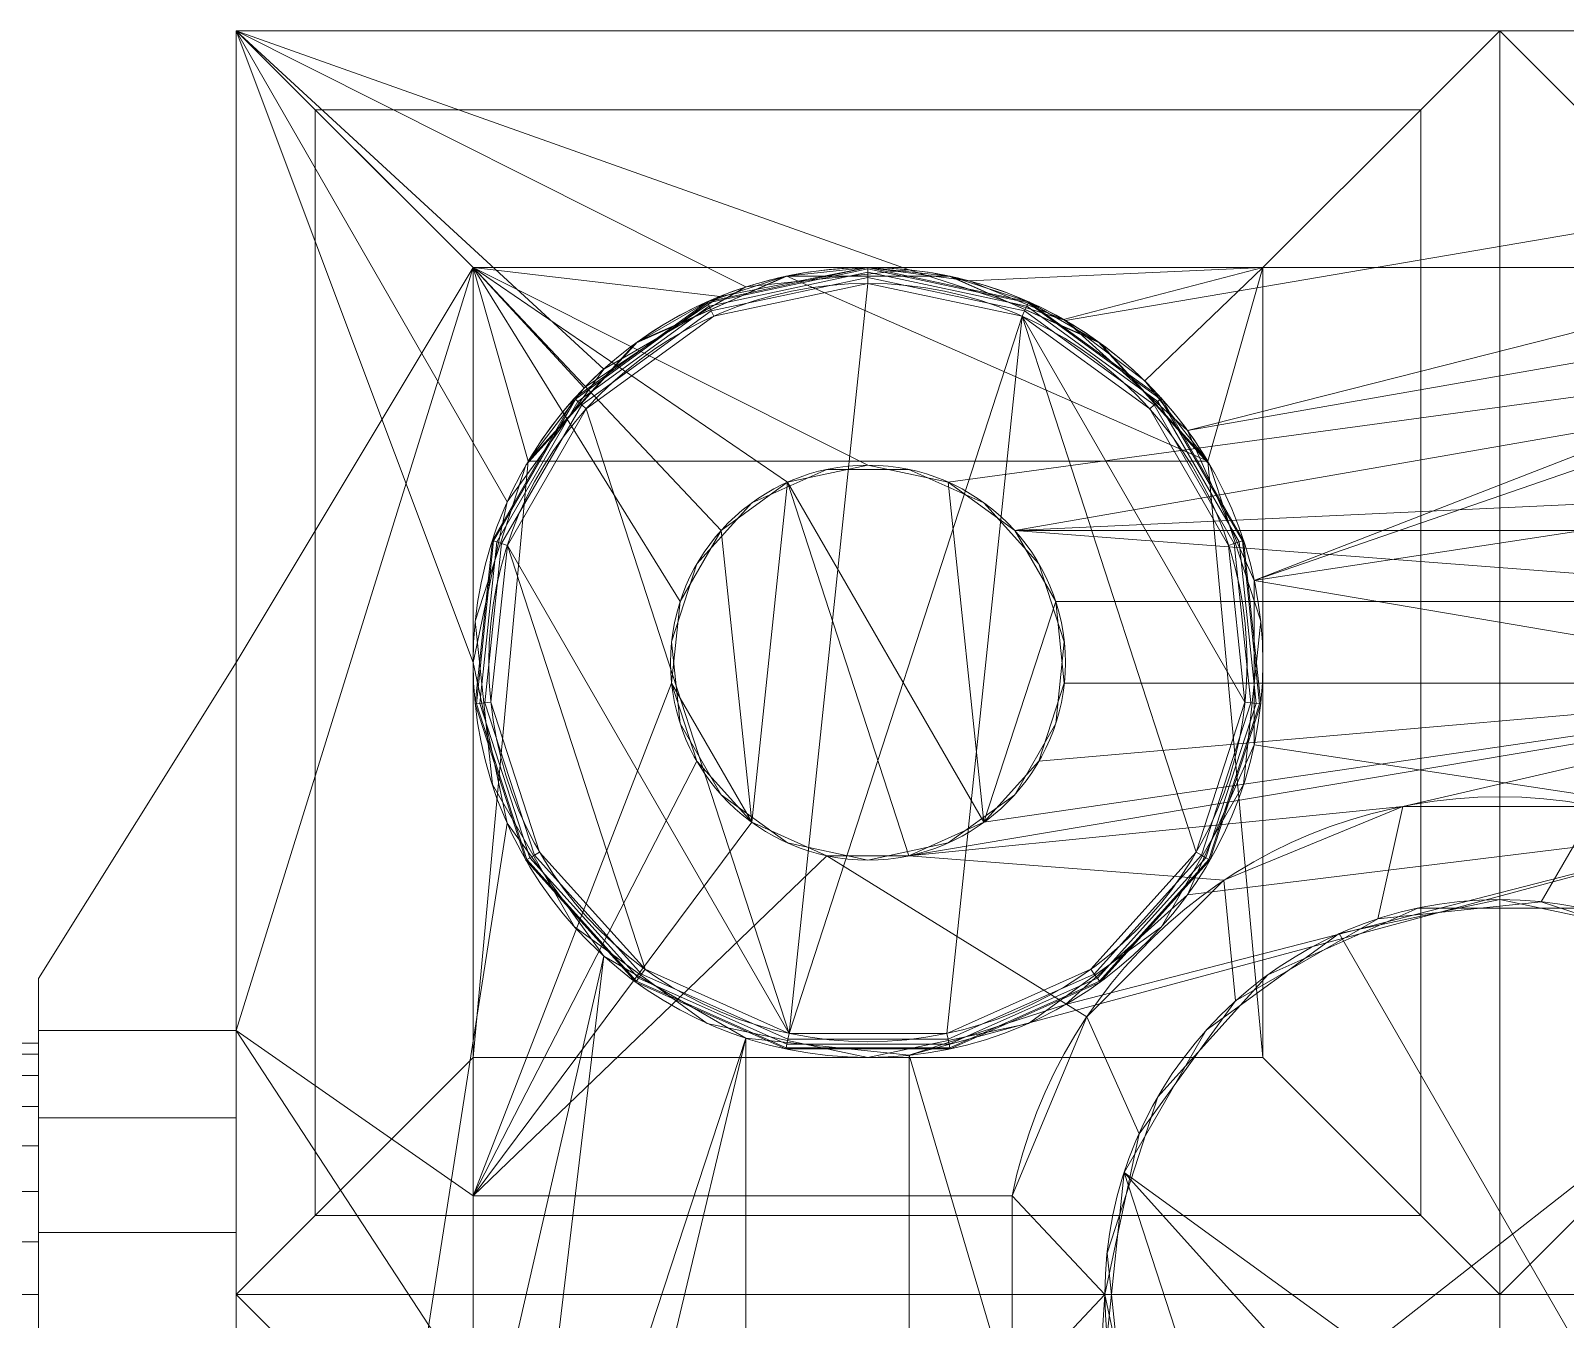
# Model space of a CAD drawing. Header units: millimetres. Extents: x -7.6 to 23.6, y 0 to 40.
# Drawn here: x -1.3 to 8.41, y 31.84 to 40 of the extents above; entities that cross this region are included whole.
import ezdxf

# ---------------------------------------------------------------- set-up
doc = ezdxf.new("R2010")
doc.units = ezdxf.units.MM
doc.layers.add('1', color=7, linetype='CONTINUOUS', true_color=0xffffff)

msp = doc.modelspace()

# ---------------------------------------------------------------- linework, layer by layer
at = {"layer": '1', "color": 253, "linetype": 'CONTINUOUS', "lineweight": 13}
for p, q in [((0, 40, 3.2), (0, 40)), ((0, 40, 3.2), (0, 24, 3.2)), ((16, 40, 3.2), (0, 40, 3.2)), ((16, 40), (0, 40)), ((0, 40), (0, 36)), ((1.5, 38.5, 2.2), (1.5, 38.5)), ((14.5, 38.5), (1.5, 38.5)), ((14.5, 38.5, 2.2), (1.5, 38.5, 2.2)), ((1.5, 38.5), (1.5, 32.625)), ((1.5, 38.5, 2.2), (1.5, 32.625, 2.2)), ((0, 36, 2.2), (-1.25, 34, 2.2)), ((0, 36), (-1.25, 34)), ((0, 36, 2.2), (0, 36)), ((0, 33.6703, 2.2), (0, 36, 2.2)), ((-1.25, 34, 2.2), (-1.25, 34)), ((-1.25, 34, 2.2), (-1.25, 33.6703, 2.2)), ((-1.25, 34), (-1.25, 33.6703)), ((0, 33.6703, 2.2), (-1.25, 33.6703, 2.2)), ((0, 33.6703), (-1.25, 33.6703)), ((0, 30.3297), (0, 33.6703)), ((1.5, 32.625), (4.9126, 32.625)), ((1.5, 32.625, 2.2), (4.9126, 32.625, 2.2)), ((1.5, 32.625, 2.2), (1.5, 32.625)), ((4.9126, 32.625, 2.2), (4.9126, 32.625))]:
    msp.add_line(p, q, dxfattribs=at)
at = {"layer": '1', "color": 30, "linetype": 'CONTINUOUS', "lineweight": 13}
for p, q in [((8, 40, 4.9812), (0, 40, 4.9812)), ((0, 40, 4.9812), (0, 40, 3.6)), ((0, 32, 9.6), (0, 40, 4.9812)), ((8, 40, 3.6), (0, 40, 3.6)), ((0, 40, 3.6), (0, 32, 3.6)), ((16, 40, 4.9812), (8, 40, 4.9812)), ((8, 40, 4.9812), (8, 40, 3.6)), ((8, 32, 9.6), (8, 40, 4.9812)), ((16, 40, 3.6), (8, 40, 3.6)), ((8, 40, 3.6), (8, 32, 3.6)), ((8, 40, 4.9812), (8, 40, 3.6)), ((8, 32, 9.6), (8, 40, 4.9812)), ((8, 32, 3.6), (8, 40, 3.6)), ((0.5, 39.5, 3.6), (7.5, 39.5, 3.6)), ((0.5, 32.5, 3.6), (0.5, 39.5, 3.6)), ((0.5, 32.5, 3.2), (0.5, 39.5, 3.2)), ((0.5, 39.5, 3.2), (7.5, 39.5, 3.2)), ((0.5, 39.5, 3.6), (0.5, 39.5, 3.2)), ((7.5, 39.5, 3.6), (7.5, 32.5, 3.6)), ((7.5, 39.5, 3.6), (7.5, 39.5, 3.2)), ((7.5, 39.5, 3.2), (7.5, 32.5, 3.2)), ((1.5, 33.5, 7.5793), (1.5, 38.5, 4.6925)), ((1.5, 38.5, 4.6925), (1.5, 38.5, 3.2)), ((1.5, 38.5, 3.2), (1.5, 33.5, 3.2)), ((4, 38.5, 4.6925), (1.5, 38.5, 4.6925)), ((6.5, 38.5, 3.2), (1.5, 38.5, 3.2)), ((6.5, 38.5, 4.6925), (4, 38.5, 4.6925)), ((6.5, 33.5, 7.5793), (6.5, 38.5, 4.6925)), ((6.5, 38.5, 4.6925), (6.5, 38.5, 3.2)), ((6.5, 38.5, 3.2), (6.5, 33.5, 3.2)), ((6.1507, 37.2746, 5.4), (1.8493, 37.2746, 5.4)), ((1.5, 33.5, 3.2), (1.5, 33.5, 7.5793)), ((6.5, 33.5, 7.5793), (1.5, 33.5, 7.5793)), ((6.5, 33.5, 3.2), (1.5, 33.5, 3.2)), ((6.5, 33.5, 3.2), (6.5, 33.5, 7.5793)), ((7.5, 32.5, 3.6), (0.5, 32.5, 3.6)), ((0.5, 32.5, 3.6), (0.5, 32.5, 3.2)), ((7.5, 32.5, 3.2), (0.5, 32.5, 3.2)), ((7.5, 32.5, 3.6), (7.5, 32.5, 3.2)), ((16, 32, 9.6), (0, 32, 9.6)), ((0, 32, 9.6), (0, 32, 6.4)), ((16, 32, 6.4), (0, 32, 6.4)), ((0, 32, 9.6), (0, 0, 9.6)), ((0, 32, 6.4), (0, 0, 6.4)), ((8, 32, 9.6), (0, 32, 9.6)), ((0, 32, 3.6), (0, 32, 9.6)), ((0, 32, 3.6), (8, 32, 3.6)), ((16, 32, 6.4), (0, 32, 6.4)), ((0, 32, 6.4), (0, 32, 3.2)), ((16, 32, 3.2), (0, 32, 3.2)), ((0, 32, 6.4), (0, 0, 6.4)), ((0, 32, 3.2), (0, 0, 3.2)), ((16, 32, 9.6), (8, 32, 9.6)), ((8, 32, 3.6), (8, 32, 9.6)), ((8, 32, 3.6), (16, 32, 3.6)), ((8, 32, 3.6), (8, 32, 9.6))]:
    msp.add_line(p, q, dxfattribs=at)
at = {"layer": '1', "color": 253, "linetype": 'CONTINUOUS', "lineweight": 13}
for centre, radius in [((4, 36, 3.2), 2.5), ((4, 36, 5), 2.4), ((4, 36, 3.75), 1.25), ((4, 36, 2.2), 1.25), ((8, 32, 2.2), 2.5)]:
    msp.add_circle(centre, radius, dxfattribs=at)
at = {"layer": '1', "color": 253, "linetype": 'CONTINUOUS', "lineweight": 13, "extrusion": (0, 0, -1)}
for centre in [(-4, 36, -4.9), (-8, 32)]:
    msp.add_circle(centre, 2.5, dxfattribs=at)
at = {"layer": '1', "color": 253, "linetype": 'CONTINUOUS', "lineweight": 13, "extrusion": (1, 0, 0)}
msp.add_circle((32, 1.1, -1.25), 1.6, dxfattribs=at)
at = {"layer": '1', "color": 30, "linetype": 'CONTINUOUS', "lineweight": 13, "extrusion": (0, 0, -1)}
msp.add_arc((-4, 36, -5.4), 2.5, 30.65353, 149.34647, dxfattribs=at)
at = {"layer": '1', "color": 253, "linetype": 'CONTINUOUS', "lineweight": 13, "extrusion": (0, 0, -1)}
for centre in [(-8, 32, -2.2), (-8, 32)]:
    msp.add_arc(centre, 3.15, 11.44415, 168.55585, dxfattribs=at)
at = {"layer": '1', "color": 253, "linetype": 'CONTINUOUS', "lineweight": 13, "extrusion": (-1, 0, 0)}
for start, end in [(213.36701, 326.63299), (33.36701, 146.63299)]:
    msp.add_arc((-32, 1.1, 1.25), 2, start, end, dxfattribs=at)
at = {"layer": '1', "color": 253, "linetype": 'CONTINUOUS', "lineweight": 13, "extrusion": (-1, -2.1684e-16, 0)}
for start, end in [(33.36701, 146.63299), (213.36701, 326.63299)]:
    msp.add_arc((-32, 1.1), 2, start, end, dxfattribs=at)
at = {"layer": '1', "color": 30, "linetype": 'CONTINUOUS', "lineweight": 13, "extrusion": (0, 0.5, 0.866025)}
for start_param, end_param in [(0, 1.035791), (5.247394, 6.283185)]:
    msp.add_ellipse((4, 36, 6.1359), major_axis=(0, 2.5, -1.4434), ratio=0.866025, start_param=start_param, end_param=end_param, dxfattribs=at)
at = {"layer": '1', "color": 253, "linetype": 'CONTINUOUS', "lineweight": 13}
for points in [[(0, 40, 3.2), (0, 36, 2.2), (0, 33.6703, 2.2), (0, 33.1178, 2.7585)], [(0, 33.1178, 2.7585), (0, 32.3928, 3.061), (0, 40, 3.2)], [(0, 32.3928, 3.061), (0, 31.6072, 3.061), (0, 24, 3.2), (0, 40, 3.2)], [(0, 40, 3.2), (0, 40), (0, 36), (0, 36, 2.2)], [(0, 36), (0, 40), (1.5, 38.5)], [(14.5, 38.5), (1.5, 38.5), (0, 40), (16, 40)], [(0, 40), (0, 40, 3.2), (16, 40, 3.2), (16, 40)], [(0, 40, 3.2), (1.7161, 37.0168, 3.2), (2.3272, 37.8579, 3.2)], [(0, 40, 3.2), (3.2275, 38.3776, 3.2), (4.2613, 38.4863, 3.2)], [(0, 40, 3.2), (1.5, 36, 3.2), (1.7161, 37.0168, 3.2)], [(4.2613, 38.4863, 3.2), (5.25, 38.1651, 3.2), (16, 40, 3.2), (0, 40, 3.2)], [(1.7161, 34.9832, 3.2), (1.5, 36, 3.2), (0, 40, 3.2), (0, 24, 3.2)], [(2.3272, 37.8579, 3.2), (3.2275, 38.3776, 3.2), (0, 40, 3.2)], [(5.25, 38.1651, 3.2), (6.0225, 37.4695, 3.2), (16, 40, 3.2)], [(11.2275, 38.3776, 3.2), (16, 40, 3.2), (6.0225, 37.4695, 3.2)], [(1.5, 38.5), (0, 33.6703), (0, 36)], [(0, 33.6703), (1.5, 38.5), (1.5, 32.625)], [(14.5, 38.5), (14.5, 38.5, 2.2), (1.5, 38.5, 2.2), (1.5, 38.5)], [(1.5, 38.5, 2.2), (4, 37.25, 2.2), (3.4916, 37.1419, 2.2)], [(3.4916, 37.1419, 2.2), (3.0711, 36.8364, 2.2), (1.5, 38.5, 2.2)], [(3.0711, 36.8364, 2.2), (2.8112, 36.3863, 2.2), (1.5, 38.5, 2.2)], [(4.5084, 37.1419, 2.2), (4, 37.25, 2.2), (1.5, 38.5, 2.2), (14.5, 38.5, 2.2)], [(2.8112, 36.3863, 2.2), (2.7568, 35.8693, 2.2), (1.5, 32.625, 2.2), (1.5, 38.5, 2.2)], [(1.5, 32.625), (1.5, 38.5), (1.5, 38.5, 2.2), (1.5, 32.625, 2.2)], [(2.9863, 38.2769, 4.9383), (4, 38.4924, 4.9383), (4, 38.5, 4.9), (2.9832, 38.2839, 4.9)], [(2.9951, 38.2571, 4.9707), (4, 38.4707, 4.9707), (4, 38.4924, 4.9383), (2.9863, 38.2769, 4.9383)], [(3.0083, 38.2275, 4.9924), (4, 38.4383, 4.9924), (4, 38.4707, 4.9707), (2.9951, 38.2571, 4.9707)], [(4, 38.4924, 4.9383), (5.0137, 38.2769, 4.9383), (5.0168, 38.2839, 4.9), (4, 38.5, 4.9)], [(4, 38.4707, 4.9707), (5.0049, 38.2571, 4.9707), (5.0137, 38.2769, 4.9383), (4, 38.4924, 4.9383)], [(4, 38.4383, 4.9924), (4.9917, 38.2275, 4.9924), (5.0049, 38.2571, 4.9707), (4, 38.4707, 4.9707)], [(14.5, 38.5, 2.2), (4.9289, 36.8364, 2.2), (4.5084, 37.1419, 2.2)], [(4.9289, 36.8364, 2.2), (14.5, 38.5, 2.2), (12, 37.25, 2.2), (11.4916, 37.1419, 2.2)], [(4, 38.4, 5), (3.0238, 38.1925, 5), (2.2165, 37.6059, 5), (3.501, 33.6524, 5)], [(2.5305, 38.0225, 3.2), (2.5305, 38.0225, 4.9), (3.4802, 38.4454, 4.9), (3.4802, 38.4454, 3.2)], [(3.0238, 38.1925, 5), (4, 38.4, 5), (4, 38.4383, 4.9924), (3.0083, 38.2275, 4.9924)], [(3.4802, 38.4454, 3.2), (3.4802, 38.4454, 4.9), (4.5198, 38.4454, 4.9), (4.5198, 38.4454, 3.2)], [(3.501, 33.6524, 5), (4.9762, 38.1925, 5), (4, 38.4, 5)], [(4, 38.4, 5), (4.9762, 38.1925, 5), (4.9917, 38.2275, 4.9924), (4, 38.4383, 4.9924)], [(4.5198, 38.4454, 3.2), (4.5198, 38.4454, 4.9), (5.4695, 38.0225, 4.9), (5.4695, 38.0225, 3.2)], [(6.0225, 37.4695, 3.2), (6.4454, 36.5198, 3.2), (11.2275, 38.3776, 3.2)], [(10.3272, 37.8579, 3.2), (11.2275, 38.3776, 3.2), (6.4454, 36.5198, 3.2)], [(2.1478, 37.6677, 4.9383), (2.9863, 38.2769, 4.9383), (2.9832, 38.2839, 4.9), (2.1421, 37.6728, 4.9)], [(2.1639, 37.6532, 4.9707), (2.9951, 38.2571, 4.9707), (2.9863, 38.2769, 4.9383), (2.1478, 37.6677, 4.9383)], [(5.0049, 38.2571, 4.9707), (5.8361, 37.6532, 4.9707), (5.8522, 37.6677, 4.9383), (5.0137, 38.2769, 4.9383)], [(5.0137, 38.2769, 4.9383), (5.8522, 37.6677, 4.9383), (5.8579, 37.6728, 4.9), (5.0168, 38.2839, 4.9)], [(2.188, 37.6315, 4.9924), (3.0083, 38.2275, 4.9924), (2.9951, 38.2571, 4.9707), (2.1639, 37.6532, 4.9707)], [(2.2165, 37.6059, 5), (3.0238, 38.1925, 5), (3.0083, 38.2275, 4.9924), (2.188, 37.6315, 4.9924)], [(4.9762, 38.1925, 5), (3.501, 33.6524, 5), (4.499, 33.6524, 5)], [(4.499, 33.6524, 5), (5.4107, 34.0584, 5), (6.0785, 34.8, 5), (4.9762, 38.1925, 5)], [(4.9762, 38.1925, 5), (5.7835, 37.6059, 5), (5.812, 37.6315, 4.9924), (4.9917, 38.2275, 4.9924)], [(4.9762, 38.1925, 5), (6.0785, 34.8, 5), (6.3869, 35.7491, 5)], [(6.3869, 35.7491, 5), (6.2825, 36.7416, 5), (5.7835, 37.6059, 5), (4.9762, 38.1925, 5)], [(4.9917, 38.2275, 4.9924), (5.812, 37.6315, 4.9924), (5.8361, 37.6532, 4.9707), (5.0049, 38.2571, 4.9707)], [(1.8349, 37.25, 3.2), (1.8349, 37.25, 4.9), (2.5305, 38.0225, 4.9), (2.5305, 38.0225, 3.2)], [(5.4695, 38.0225, 3.2), (5.4695, 38.0225, 4.9), (6.1651, 37.25, 4.9), (6.1651, 37.25, 3.2)], [(6.4454, 36.5198, 3.2), (9.7161, 37.0168, 3.2), (10.3272, 37.8579, 3.2)], [(1.6296, 36.7702, 4.9383), (2.1478, 37.6677, 4.9383), (2.1421, 37.6728, 4.9), (1.6224, 36.7725, 4.9)], [(1.6502, 36.7635, 4.9707), (2.1639, 37.6532, 4.9707), (2.1478, 37.6677, 4.9383), (1.6296, 36.7702, 4.9383)], [(1.6811, 36.7535, 4.9924), (2.188, 37.6315, 4.9924), (2.1639, 37.6532, 4.9707), (1.6502, 36.7635, 4.9707)], [(1.7175, 36.7416, 5), (2.2165, 37.6059, 5), (2.188, 37.6315, 4.9924), (1.6811, 36.7535, 4.9924)], [(3.501, 33.6524, 5), (2.2165, 37.6059, 5), (1.7175, 36.7416, 5)], [(5.7835, 37.6059, 5), (6.2825, 36.7416, 5), (6.3189, 36.7535, 4.9924), (5.812, 37.6315, 4.9924)], [(5.812, 37.6315, 4.9924), (6.3189, 36.7535, 4.9924), (6.3498, 36.7635, 4.9707), (5.8361, 37.6532, 4.9707)], [(5.8361, 37.6532, 4.9707), (6.3498, 36.7635, 4.9707), (6.3704, 36.7702, 4.9383), (5.8522, 37.6677, 4.9383)], [(5.8522, 37.6677, 4.9383), (6.3704, 36.7702, 4.9383), (6.3776, 36.7725, 4.9), (5.8579, 37.6728, 4.9)], [(1.5137, 36.2613, 3.2), (1.5137, 36.2613, 4.9), (1.8349, 37.25, 4.9), (1.8349, 37.25, 3.2)], [(3.7401, 37.2227, 2.2), (3.7401, 37.2227, 3.75), (3.2653, 37.0113, 3.75), (3.2653, 37.0113, 2.2)], [(4.7347, 34.9887, 3.75), (3.4916, 37.1419, 3.75), (4, 37.25, 3.75), (4.5084, 37.1419, 3.75)], [(4.2599, 37.2227, 2.2), (4.2599, 37.2227, 3.75), (3.7401, 37.2227, 3.75), (3.7401, 37.2227, 2.2)], [(4.7347, 37.0113, 2.2), (4.7347, 37.0113, 3.75), (4.2599, 37.2227, 3.75), (4.2599, 37.2227, 2.2)], [(6.1651, 37.25, 3.2), (6.1651, 37.25, 4.9), (6.4863, 36.2613, 4.9), (6.4863, 36.2613, 3.2)], [(3.0711, 36.8364, 3.75), (3.4916, 37.1419, 3.75), (3.2653, 34.9887, 3.75)], [(4.2599, 34.7773, 3.75), (3.7401, 34.7773, 3.75), (3.2653, 34.9887, 3.75), (3.4916, 37.1419, 3.75)], [(3.4916, 37.1419, 3.75), (4.7347, 34.9887, 3.75), (4.2599, 34.7773, 3.75)], [(4.7347, 34.9887, 3.75), (4.5084, 37.1419, 3.75), (4.9289, 36.8364, 3.75), (5.1888, 36.3863, 3.75)], [(11.4916, 37.1419, 2.2), (11.0711, 36.8364, 2.2), (4.9289, 36.8364, 2.2)], [(6.4454, 36.5198, 3.2), (9.5, 36, 3.2), (9.7161, 37.0168, 3.2)], [(3.2653, 37.0113, 2.2), (3.2653, 37.0113, 3.75), (2.9175, 36.625, 3.75), (2.9175, 36.625, 2.2)], [(5.0825, 36.625, 2.2), (5.0825, 36.625, 3.75), (4.7347, 37.0113, 3.75), (4.7347, 37.0113, 2.2)], [(2.7568, 35.8693, 3.75), (2.8112, 36.3863, 3.75), (3.0711, 36.8364, 3.75), (3.2653, 34.9887, 3.75)], [(11.0711, 36.8364, 2.2), (10.8112, 36.3863, 2.2), (4.9289, 36.8364, 2.2)], [(5.1888, 36.3863, 2.2), (4.9289, 36.8364, 2.2), (10.8112, 36.3863, 2.2)], [(1.5213, 35.7395, 4.9383), (1.6296, 36.7702, 4.9383), (1.6224, 36.7725, 4.9), (1.5137, 35.7387, 4.9)], [(1.5428, 35.7417, 4.9707), (1.6502, 36.7635, 4.9707), (1.6296, 36.7702, 4.9383), (1.5213, 35.7395, 4.9383)], [(1.5751, 35.7451, 4.9924), (1.6811, 36.7535, 4.9924), (1.6502, 36.7635, 4.9707), (1.5428, 35.7417, 4.9707)], [(1.6131, 35.7491, 5), (1.7175, 36.7416, 5), (1.6811, 36.7535, 4.9924), (1.5751, 35.7451, 4.9924)], [(1.7175, 36.7416, 5), (1.6131, 35.7491, 5), (1.9215, 34.8, 5), (2.5893, 34.0584, 5)], [(2.5893, 34.0584, 5), (3.501, 33.6524, 5), (1.7175, 36.7416, 5)], [(6.2825, 36.7416, 5), (6.3869, 35.7491, 5), (6.4249, 35.7451, 4.9924), (6.3189, 36.7535, 4.9924)], [(6.3189, 36.7535, 4.9924), (6.4249, 35.7451, 4.9924), (6.4572, 35.7417, 4.9707), (6.3498, 36.7635, 4.9707)], [(6.3498, 36.7635, 4.9707), (6.4572, 35.7417, 4.9707), (6.4787, 35.7395, 4.9383), (6.3704, 36.7702, 4.9383)], [(6.3704, 36.7702, 4.9383), (6.4787, 35.7395, 4.9383), (6.4863, 35.7387, 4.9), (6.3776, 36.7725, 4.9)], [(2.9175, 36.625, 2.2), (2.9175, 36.625, 3.75), (2.7568, 36.1307, 3.75), (2.7568, 36.1307, 2.2)], [(5.2432, 36.1307, 2.2), (5.2432, 36.1307, 3.75), (5.0825, 36.625, 3.75), (5.0825, 36.625, 2.2)], [(9.7161, 34.9832, 3.2), (9.5, 36, 3.2), (6.4454, 36.5198, 3.2), (6.4454, 35.4802, 3.2)], [(5.1888, 36.3863, 3.75), (5.2432, 35.8693, 3.75), (5.0825, 35.375, 3.75), (4.7347, 34.9887, 3.75)], [(10.8112, 36.3863, 2.2), (10.7568, 35.8693, 2.2), (5.2432, 35.8693, 2.2), (5.1888, 36.3863, 2.2)], [(1.6224, 35.2275, 3.2), (1.6224, 35.2275, 4.9), (1.5137, 36.2613, 4.9), (1.5137, 36.2613, 3.2)], [(6.4863, 36.2613, 3.2), (6.4863, 36.2613, 4.9), (6.3776, 35.2275, 4.9), (6.3776, 35.2275, 3.2)], [(2.7568, 36.1307, 2.2), (2.7568, 36.1307, 3.75), (2.8112, 35.6137, 3.75), (2.8112, 35.6137, 2.2)], [(5.1888, 35.6137, 2.2), (5.1888, 35.6137, 3.75), (5.2432, 36.1307, 3.75), (5.2432, 36.1307, 2.2)], [(0, 33.6703), (-1.25, 33.6703), (-1.25, 34), (0, 36)], [(-1.25, 34), (-1.25, 34, 2.2), (0, 36, 2.2), (0, 36)], [(0, 33.6703, 2.2), (0, 36, 2.2), (-1.25, 34, 2.2), (-1.25, 33.6703, 2.2)], [(1.5, 32.625, 2.2), (2.7568, 35.8693, 2.2), (2.9175, 35.375, 2.2)], [(3.2653, 34.9887, 3.75), (2.9175, 35.375, 3.75), (2.7568, 35.8693, 3.75)], [(7.387, 35.0898, 2.2), (4.2599, 34.7773, 2.2), (10.7568, 35.8693, 2.2)], [(10.7568, 35.8693, 2.2), (4.2599, 34.7773, 2.2), (4.7347, 34.9887, 2.2)], [(4.7347, 34.9887, 2.2), (5.0825, 35.375, 2.2), (10.7568, 35.8693, 2.2)], [(10.7568, 35.8693, 2.2), (5.0825, 35.375, 2.2), (5.2432, 35.8693, 2.2)], [(10.7568, 35.8693, 2.2), (8.613, 35.0898, 2.2), (7.387, 35.0898, 2.2)], [(1.8415, 34.7538, 4.9383), (1.5213, 35.7395, 4.9383), (1.5137, 35.7387, 4.9), (1.8349, 34.75, 4.9)], [(1.8603, 34.7646, 4.9707), (1.5428, 35.7417, 4.9707), (1.5213, 35.7395, 4.9383), (1.8415, 34.7538, 4.9383)], [(1.8884, 34.7809, 4.9924), (1.5751, 35.7451, 4.9924), (1.5428, 35.7417, 4.9707), (1.8603, 34.7646, 4.9707)], [(1.9215, 34.8, 5), (1.6131, 35.7491, 5), (1.5751, 35.7451, 4.9924), (1.8884, 34.7809, 4.9924)], [(6.3869, 35.7491, 5), (6.0785, 34.8, 5), (6.1116, 34.7809, 4.9924), (6.4249, 35.7451, 4.9924)], [(6.4249, 35.7451, 4.9924), (6.1116, 34.7809, 4.9924), (6.1397, 34.7646, 4.9707), (6.4572, 35.7417, 4.9707)], [(6.4572, 35.7417, 4.9707), (6.1397, 34.7646, 4.9707), (6.1585, 34.7538, 4.9383), (6.4787, 35.7395, 4.9383)], [(6.4787, 35.7395, 4.9383), (6.1585, 34.7538, 4.9383), (6.1651, 34.75, 4.9), (6.4863, 35.7387, 4.9)], [(2.8112, 35.6137, 2.2), (2.8112, 35.6137, 3.75), (3.0711, 35.1636, 3.75), (3.0711, 35.1636, 2.2)], [(4.9289, 35.1636, 2.2), (4.9289, 35.1636, 3.75), (5.1888, 35.6137, 3.75), (5.1888, 35.6137, 2.2)], [(9.7161, 34.9832, 3.2), (6.4454, 35.4802, 3.2), (6.0225, 34.5305, 3.2)], [(1.5, 32.625, 2.2), (2.9175, 35.375, 2.2), (3.2653, 34.9887, 2.2)], [(2.1421, 34.3272, 3.2), (2.1421, 34.3272, 4.9), (1.6224, 35.2275, 4.9), (1.6224, 35.2275, 3.2)], [(6.3776, 35.2275, 3.2), (6.3776, 35.2275, 4.9), (5.8579, 34.3272, 4.9), (5.8579, 34.3272, 3.2)], [(3.0711, 35.1636, 2.2), (3.0711, 35.1636, 3.75), (3.4916, 34.8581, 3.75), (3.4916, 34.8581, 2.2)], [(4.2599, 34.7773, 2.2), (7.387, 35.0898, 2.2), (6.2538, 34.6217, 2.2)], [(4.5084, 34.8581, 2.2), (4.5084, 34.8581, 3.75), (4.9289, 35.1636, 3.75), (4.9289, 35.1636, 2.2)], [(6.2538, 34.6217), (7.387, 35.0898), (7.2275, 34.3776), (6.3272, 33.8579)], [(6.2538, 34.6217), (6.2538, 34.6217, 2.2), (7.387, 35.0898, 2.2), (7.387, 35.0898)], [(8.2613, 34.4863), (7.2275, 34.3776), (7.387, 35.0898), (8.613, 35.0898)], [(7.387, 35.0898), (7.387, 35.0898, 2.2), (8.613, 35.0898, 2.2), (8.613, 35.0898)], [(8.613, 35.0898), (9.7462, 34.6217), (9.25, 34.1651), (8.2613, 34.4863)], [(2.3272, 34.1421, 3.2), (1.7161, 34.9832, 3.2), (0, 24, 3.2)], [(3.2653, 34.9887, 2.2), (3.7401, 34.7773, 2.2), (1.5, 32.625, 2.2)], [(5.25, 33.8349, 3.2), (4.2613, 33.5137, 3.2), (9.7161, 34.9832, 3.2)], [(5.25, 30.1651, 3.2), (10.3272, 34.1421, 3.2), (9.7161, 34.9832, 3.2), (4.2613, 33.5137, 3.2)], [(6.0225, 34.5305, 3.2), (5.25, 33.8349, 3.2), (9.7161, 34.9832, 3.2)], [(2.5668, 34.0274, 4.9924), (1.8884, 34.7809, 4.9924), (1.8603, 34.7646, 4.9707), (2.5478, 34.0012, 4.9707)], [(2.5893, 34.0584, 5), (1.9215, 34.8, 5), (1.8884, 34.7809, 4.9924), (2.5668, 34.0274, 4.9924)], [(3.4916, 34.8581, 2.2), (3.4916, 34.8581, 3.75), (4, 34.75, 3.75), (4, 34.75, 2.2)], [(4, 34.75, 2.2), (4, 34.75, 3.75), (4.5084, 34.8581, 3.75), (4.5084, 34.8581, 2.2)], [(6.0785, 34.8, 5), (5.4107, 34.0584, 5), (5.4332, 34.0274, 4.9924), (6.1116, 34.7809, 4.9924)], [(6.1116, 34.7809, 4.9924), (5.4332, 34.0274, 4.9924), (5.4522, 34.0012, 4.9707), (6.1397, 34.7646, 4.9707)], [(5.3851, 33.7564, 2.2), (4.9126, 32.625, 2.2), (1.5, 32.625, 2.2), (3.7401, 34.7773, 2.2)], [(2.535, 33.9836, 4.9383), (1.8415, 34.7538, 4.9383), (1.8349, 34.75, 4.9), (2.5305, 33.9775, 4.9)], [(2.5478, 34.0012, 4.9707), (1.8603, 34.7646, 4.9707), (1.8415, 34.7538, 4.9383), (2.535, 33.9836, 4.9383)], [(6.2538, 34.6217, 2.2), (5.3851, 33.7564, 2.2), (3.7401, 34.7773, 2.2), (4.2599, 34.7773, 2.2)], [(6.1397, 34.7646, 4.9707), (5.4522, 34.0012, 4.9707), (5.465, 33.9836, 4.9383), (6.1585, 34.7538, 4.9383)], [(6.1585, 34.7538, 4.9383), (5.465, 33.9836, 4.9383), (5.4695, 33.9775, 4.9), (6.1651, 34.75, 4.9)], [(6.3272, 33.8579), (5.7161, 33.0168), (5.3851, 33.7564), (6.2538, 34.6217)], [(5.3851, 33.7564), (5.3851, 33.7564, 2.2), (6.2538, 34.6217, 2.2), (6.2538, 34.6217)], [(9.4695, 29.9775, 2.2), (6.9832, 34.2839, 2.2), (8, 34.5, 2.2), (9.0168, 34.2839, 2.2)], [(7.4802, 34.4454), (7.4802, 34.4454, 2.2), (6.5305, 34.0225, 2.2), (6.5305, 34.0225)], [(8.5198, 34.4454), (8.5198, 34.4454, 2.2), (7.4802, 34.4454, 2.2), (7.4802, 34.4454)], [(2.9832, 33.7161, 3.2), (2.9832, 33.7161, 4.9), (2.1421, 34.3272, 4.9), (2.1421, 34.3272, 3.2)], [(5.8579, 34.3272, 3.2), (5.8579, 34.3272, 4.9), (5.0168, 33.7161, 4.9), (5.0168, 33.7161, 3.2)], [(5.6224, 32.7725, 2.2), (6.1421, 33.6728, 2.2), (6.9832, 34.2839, 2.2), (9.4695, 29.9775, 2.2)], [(2.3272, 34.1421, 3.2), (0, 24, 3.2), (1.5, 28, 3.2), (1.7161, 29.0168, 3.2)], [(1.7161, 29.0168, 3.2), (3.2275, 33.6224, 3.2), (2.3272, 34.1421, 3.2)], [(9.7161, 29.0168, 3.2), (11.2275, 33.6224, 3.2), (10.3272, 34.1421, 3.2), (5.25, 30.1651, 3.2)], [(3.4931, 33.615, 4.9924), (2.5668, 34.0274, 4.9924), (2.5478, 34.0012, 4.9707), (3.4863, 33.5833, 4.9707)], [(3.501, 33.6524, 5), (2.5893, 34.0584, 5), (2.5668, 34.0274, 4.9924), (3.4931, 33.615, 4.9924)], [(5.4107, 34.0584, 5), (4.499, 33.6524, 5), (4.5069, 33.615, 4.9924), (5.4332, 34.0274, 4.9924)], [(5.4332, 34.0274, 4.9924), (4.5069, 33.615, 4.9924), (4.5137, 33.5833, 4.9707), (5.4522, 34.0012, 4.9707)], [(6.5305, 34.0225), (6.5305, 34.0225, 2.2), (5.8349, 33.25, 2.2), (5.8349, 33.25)], [(-1.25, 34, 2.2), (-1.25, 34), (-1.25, 33.6703), (-1.25, 33.5912, 0.9328)], [(-1.25, 33.5912, 0.9328), (-1.25, 33.5217, 1.5944), (-1.25, 33.6703, 2.2), (-1.25, 34, 2.2)], [(3.4818, 33.5621, 4.9383), (2.535, 33.9836, 4.9383), (2.5305, 33.9775, 4.9), (3.4802, 33.5546, 4.9)], [(3.4863, 33.5833, 4.9707), (2.5478, 34.0012, 4.9707), (2.535, 33.9836, 4.9383), (3.4818, 33.5621, 4.9383)], [(5.4522, 34.0012, 4.9707), (4.5137, 33.5833, 4.9707), (4.5182, 33.5621, 4.9383), (5.465, 33.9836, 4.9383)], [(5.465, 33.9836, 4.9383), (4.5182, 33.5621, 4.9383), (4.5198, 33.5546, 4.9), (5.4695, 33.9775, 4.9)], [(4, 33.5, 3.2), (4, 33.5, 4.9), (2.9832, 33.7161, 4.9), (2.9832, 33.7161, 3.2)], [(5.0168, 33.7161, 3.2), (5.0168, 33.7161, 4.9), (4, 33.5, 4.9), (4, 33.5, 3.2)], [(5.7161, 33.0168), (5.5, 32), (4.9126, 32.625), (5.3851, 33.7564)], [(4.9126, 32.625), (4.9126, 32.625, 2.2), (5.3851, 33.7564, 2.2), (5.3851, 33.7564)], [(-1.25, 33.6703, 2.2), (-1.25, 33.5217, 1.5944), (-1.25, 33.189, 2.1706)], [(-1.25, 33.6703), (-1.25, 33.1178, -0.5585), (-1.25, 32.9405, -0.1944), (-1.25, 33.3856, 0.3)], [(-1.25, 33.189, 2.1706), (-1.25, 32.6508, 2.5617), (-1.25, 33.1178, 2.7585), (-1.25, 33.6703, 2.2)], [(-1.25, 33.3856, 0.3), (-1.25, 33.5912, 0.9328), (-1.25, 33.6703)], [(-1.25, 33.6703), (0, 33.6703), (0, 33.1178, -0.5585), (-1.25, 33.1178, -0.5585)], [(-1.25, 33.1178, 2.7585), (0, 33.1178, 2.7585), (0, 33.6703, 2.2), (-1.25, 33.6703, 2.2)], [(1.5, 32.625), (1.5, 31.375), (0, 33.6703)], [(0, 30.3297), (0, 33.6703), (1.5, 31.375), (1.5, 25.5)], [(0, 32.3928, -0.861), (0, 33.1178, -0.5585), (0, 33.6703), (0, 30.3297)], [(3.2275, 33.6224, 3.2), (1.7161, 29.0168, 3.2), (2.3272, 29.8579, 3.2)], [(2.3272, 29.8579, 3.2), (3.2275, 30.3776, 3.2), (3.2275, 33.6224, 3.2)], [(4.2613, 33.5137, 3.2), (3.2275, 33.6224, 3.2), (3.2275, 30.3776, 3.2), (4.2613, 30.4863, 3.2)], [(4.5069, 33.615, 4.9924), (3.4931, 33.615, 4.9924), (3.4863, 33.5833, 4.9707), (4.5137, 33.5833, 4.9707)], [(4.499, 33.6524, 5), (3.501, 33.6524, 5), (3.4931, 33.615, 4.9924), (4.5069, 33.615, 4.9924)], [(-1.25, 33.5912, 1.2672), (-6.25, 33.5912, 1.2672), (-6.25, 33.3856, 1.9), (-1.25, 33.3856, 1.9)], [(-1.25, 33.5217, 0.6056), (-6.25, 33.5217, 0.6056), (-6.25, 33.5912, 1.2672), (-1.25, 33.5912, 1.2672)], [(-1.25, 33.189, 0.0294), (-6.25, 33.189, 0.0294), (-6.25, 33.5217, 0.6056), (-1.25, 33.5217, 0.6056)], [(4.5182, 33.5621, 4.9383), (3.4818, 33.5621, 4.9383), (3.4802, 33.5546, 4.9), (4.5198, 33.5546, 4.9)], [(4.5137, 33.5833, 4.9707), (3.4863, 33.5833, 4.9707), (3.4818, 33.5621, 4.9383), (4.5182, 33.5621, 4.9383)], [(4.2613, 33.5137, 3.2), (4.2613, 30.4863, 3.2), (5.25, 30.1651, 3.2)], [(-1.25, 33.3856, 1.9), (-6.25, 33.3856, 1.9), (-6.25, 32.9405, 2.3944), (-1.25, 32.9405, 2.3944)], [(5.8349, 33.25), (5.8349, 33.25, 2.2), (5.5137, 32.2613, 2.2), (5.5137, 32.2613)], [(-1.25, 32.6508, -0.3617), (-6.25, 32.6508, -0.3617), (-6.25, 33.189, 0.0294), (-1.25, 33.189, 0.0294)], [(-1.25, 32.3327, -0.465), (-1.25, 32.9405, -0.1944), (-1.25, 33.1178, -0.5585), (-1.25, 32.3928, -0.861)], [(-1.25, 32.6508, 2.5617), (-1.25, 32, 2.7), (-1.25, 32.3928, 3.061), (-1.25, 33.1178, 2.7585)], [(-1.25, 33.1178, -0.5585), (0, 33.1178, -0.5585), (0, 32.3928, -0.861), (-1.25, 32.3928, -0.861)], [(-1.25, 32.3928, 3.061), (0, 32.3928, 3.061), (0, 33.1178, 2.7585), (-1.25, 33.1178, 2.7585)], [(-1.25, 32.9405, 2.3944), (-6.25, 32.9405, 2.3944), (-6.25, 32.3327, 2.665), (-1.25, 32.3327, 2.665)], [(6.5305, 29.9775, 2.2), (5.8349, 30.75, 2.2), (5.5137, 31.7387, 2.2), (5.6224, 32.7725, 2.2)], [(5.6224, 32.7725, 2.2), (9.4695, 29.9775, 2.2), (8.5198, 29.5546, 2.2)], [(8.5198, 29.5546, 2.2), (7.4802, 29.5546, 2.2), (6.5305, 29.9775, 2.2), (5.6224, 32.7725, 2.2)], [(-1.25, 32, -0.5), (-6.25, 32, -0.5), (-6.25, 32.6508, -0.3617), (-1.25, 32.6508, -0.3617)], [(4.9126, 31.375), (1.5, 31.375), (1.5, 32.625), (4.9126, 32.625)], [(1.5, 32.625, 2.2), (4.9126, 32.625, 2.2), (4.9126, 32.625), (1.5, 32.625)], [(4.9126, 32.625), (5.5, 32), (4.9126, 31.375)], [(-1.25, 32.3928, -0.861), (-1.25, 31.6072, -0.861), (-1.25, 31.6673, -0.465), (-1.25, 32.3327, -0.465)], [(-1.25, 31.6072, 3.061), (-1.25, 32.3928, 3.061), (-1.25, 32, 2.7)], [(-1.25, 32.3928, -0.861), (0, 32.3928, -0.861), (0, 31.6072, -0.861), (-1.25, 31.6072, -0.861)], [(-1.25, 31.6072, 3.061), (0, 31.6072, 3.061), (0, 32.3928, 3.061), (-1.25, 32.3928, 3.061)], [(0, 30.3297), (0, 30.8822, -0.5585), (0, 31.6072, -0.861), (0, 32.3928, -0.861)], [(-1.25, 32.3327, 2.665), (-6.25, 32.3327, 2.665), (-6.25, 31.6673, 2.665), (-1.25, 31.6673, 2.665)], [(5.5137, 32.2613), (5.5137, 32.2613, 2.2), (5.6224, 31.2275, 2.2), (5.6224, 31.2275)], [(-1.25, 31.3492, -0.3617), (-6.25, 31.3492, -0.3617), (-6.25, 32, -0.5), (-1.25, 32, -0.5)], [(-1.25, 32, 2.7), (-1.25, 31.3492, 2.5617), (-1.25, 30.8822, 2.7585), (-1.25, 31.6072, 3.061)], [(5.5, 32), (5.3851, 30.2436), (4.9126, 31.375)], [(5.3851, 30.2436), (5.5, 32), (5.7161, 30.9832)]]:
    msp.add_3dface(points, dxfattribs=at)
at = {"layer": '1', "color": 30, "linetype": 'CONTINUOUS', "lineweight": 13}
for points in [[(0, 32, 9.6), (8, 32, 9.6), (8, 40, 4.9812), (0, 40, 4.9812)], [(0, 32, 3.6), (0, 32, 9.6), (0, 40, 4.9812), (0, 40, 3.6)], [(0, 40, 3.6), (0, 40, 4.9812), (8, 40, 4.9812), (8, 40, 3.6)], [(0, 32, 3.6), (0, 40, 3.6), (0.5, 39.5, 3.6), (0.5, 32.5, 3.6)], [(0, 40, 3.6), (8, 40, 3.6), (7.5, 39.5, 3.6), (0.5, 39.5, 3.6)], [(7.5, 32.5, 3.6), (7.5, 39.5, 3.6), (8, 40, 3.6), (8, 32, 3.6)], [(8, 32, 9.6), (16, 32, 9.6), (16, 40, 4.9812), (8, 40, 4.9812)], [(8, 32, 3.6), (8, 32, 9.6), (8, 40, 4.9812), (8, 40, 3.6)], [(8, 40, 3.6), (8, 40, 4.9812), (16, 40, 4.9812), (16, 40, 3.6)], [(8, 32, 3.6), (8, 40, 3.6), (8.5, 39.5, 3.6), (8.5, 32.5, 3.6)], [(8, 40, 3.6), (16, 40, 3.6), (15.5, 39.5, 3.6), (8.5, 39.5, 3.6)], [(8, 32, 3.6), (8, 40, 3.6), (8, 40, 4.9812), (8, 32, 9.6)], [(0.5, 32.5, 3.2), (0.5, 39.5, 3.2), (1.5, 38.5, 3.2), (1.5, 33.5, 3.2)], [(6.5, 38.5, 3.2), (1.5, 38.5, 3.2), (0.5, 39.5, 3.2), (7.5, 39.5, 3.2)], [(0.5, 39.5, 3.2), (0.5, 39.5, 3.6), (7.5, 39.5, 3.6), (7.5, 39.5, 3.2)], [(0.5, 32.5, 3.2), (0.5, 32.5, 3.6), (0.5, 39.5, 3.6), (0.5, 39.5, 3.2)], [(7.5, 39.5, 3.2), (7.5, 32.5, 3.2), (6.5, 33.5, 3.2), (6.5, 38.5, 3.2)], [(7.5, 39.5, 3.2), (7.5, 39.5, 3.6), (7.5, 32.5, 3.6), (7.5, 32.5, 3.2)], [(1.5, 33.5, 3.2), (1.5, 38.5, 3.2), (1.5, 38.5, 4.6925), (1.5, 33.5, 7.5793)], [(1.5, 38.5, 4.6925), (3.0639, 38.3181, 4.7975), (2.2045, 37.7396, 5.1315)], [(1.5, 38.5, 4.6925), (4, 38.5, 4.6925), (3.0639, 38.3181, 4.7975)], [(2.2045, 37.7396, 5.1315), (1.8493, 37.2746, 5.4), (1.5, 38.5, 4.6925)], [(1.8493, 37.2746, 5.4), (1.5, 33.5, 7.5793), (1.5, 38.5, 4.6925)], [(1.5, 38.5, 3.2), (6.5, 38.5, 3.2), (6.5, 38.5, 4.6925), (4, 38.5, 4.6925)], [(4, 38.5, 4.6925), (1.5, 38.5, 4.6925), (1.5, 38.5, 3.2)], [(3.4797, 38.4453, 5.4), (3.4797, 38.4453, 4.7241), (4, 38.5, 4.6925)], [(4, 38.5, 4.6925), (4.5203, 38.4453, 5.4), (3.4797, 38.4453, 5.4)], [(4, 38.5, 4.6925), (4.5203, 38.4453, 4.7241), (4.5203, 38.4453, 5.4)], [(4.6402, 38.4166, 4.7406), (4, 38.5, 4.6925), (6.5, 38.5, 4.6925)], [(5.2376, 38.1722, 4.8818), (4.6402, 38.4166, 4.7406), (6.5, 38.5, 4.6925)], [(5.7526, 37.7828, 5.1066), (5.2376, 38.1722, 4.8818), (6.5, 38.5, 4.6925)], [(6.5, 38.5, 4.6925), (6.1507, 37.2746, 5.4), (5.7526, 37.7828, 5.1066)], [(6.5, 38.5, 4.6925), (6.5, 33.5, 7.5793), (6.1507, 37.2746, 5.4)], [(6.5, 33.5, 3.2), (6.5, 33.5, 7.5793), (6.5, 38.5, 4.6925), (6.5, 38.5, 3.2)], [(6.1507, 37.2746, 5.4), (1.8493, 37.2746, 5.4), (2.5444, 38.0326, 5.4), (3.4858, 38.4465, 5.4)], [(2.9822, 38.2834, 4.8175), (3.4797, 38.4453, 5.4), (2.5293, 38.0216, 5.4)], [(2.9822, 38.2834, 4.8175), (3.4797, 38.4453, 4.7241), (3.4797, 38.4453, 5.4)], [(3.4858, 38.4465, 5.4), (4.5142, 38.4465, 5.4), (5.4556, 38.0326, 5.4), (6.1507, 37.2746, 5.4)], [(5.4707, 38.0216, 5.4), (4.5203, 38.4453, 5.4), (5.0178, 38.2834, 4.8175)], [(4.5203, 38.4453, 5.4), (4.5203, 38.4453, 4.7241), (5.0178, 38.2834, 4.8175)], [(2.5293, 38.0216, 5.4), (2.5293, 38.0216, 4.9687), (2.9822, 38.2834, 4.8175)], [(5.0178, 38.2834, 4.8175), (5.4707, 38.0216, 4.9687), (5.4707, 38.0216, 5.4)], [(2.5293, 38.0216, 4.9687), (2.5293, 38.0216, 5.4), (1.8493, 37.2746, 5.4)], [(6.1507, 37.2746, 5.4), (5.4707, 38.0216, 5.4), (5.4707, 38.0216, 4.9687)], [(1.8493, 37.2746, 5.4), (6.1507, 37.2746, 5.4), (6.5, 33.5, 7.5793), (1.5, 33.5, 7.5793)], [(7.5, 32.5, 3.2), (0.5, 32.5, 3.2), (1.5, 33.5, 3.2), (6.5, 33.5, 3.2)], [(1.5, 33.5, 3.2), (1.5, 33.5, 7.5793), (6.5, 33.5, 7.5793), (6.5, 33.5, 3.2)], [(8, 32, 3.6), (0, 32, 3.6), (0.5, 32.5, 3.6), (7.5, 32.5, 3.6)], [(7.5, 32.5, 3.2), (7.5, 32.5, 3.6), (0.5, 32.5, 3.6), (0.5, 32.5, 3.2)], [(16, 32, 3.6), (8, 32, 3.6), (8.5, 32.5, 3.6), (15.5, 32.5, 3.6)], [(0, 0, 6.4), (0, 32, 6.4), (1.5, 30.5, 6.4), (1.5, 1.5, 6.4)], [(14.5, 30.5, 6.4), (1.5, 30.5, 6.4), (0, 32, 6.4), (16, 32, 6.4)], [(0, 32, 6.4), (0, 32, 9.6), (16, 32, 9.6), (16, 32, 6.4)], [(0, 0, 6.4), (0, 0, 9.6), (0, 32, 9.6), (0, 32, 6.4)], [(0, 31.25, 9.6), (8, 31.25, 9.6), (8, 32, 9.6), (0, 32, 9.6)], [(8, 32, 3.6), (8, 32, 9.6), (0, 32, 9.6), (0, 32, 3.6)], [(0, 0, 3.2), (0, 32, 3.2), (1.5, 30.5, 3.2), (1.5, 1.5, 3.2)], [(14.5, 30.5, 3.2), (1.5, 30.5, 3.2), (0, 32, 3.2), (16, 32, 3.2)], [(0, 32, 3.2), (0, 32, 6.4), (16, 32, 6.4), (16, 32, 3.2)], [(0, 0, 3.2), (0, 0, 6.4), (0, 32, 6.4), (0, 32, 3.2)], [(0, 31.25, 6.4), (8, 31.25, 6.4), (8, 32, 6.4), (0, 32, 6.4)], [(16, 32, 3.6), (16, 32, 9.6), (8, 32, 9.6), (8, 32, 3.6)], [(8, 31.25, 9.6), (15.25, 31.25, 9.6), (15.25, 32, 9.6), (8, 32, 9.6)], [(8, 31.25, 6.4), (15.25, 31.25, 6.4), (15.25, 32, 6.4), (8, 32, 6.4)]]:
    msp.add_3dface(points, dxfattribs=at)

doc.saveas('drawing.dxf')
